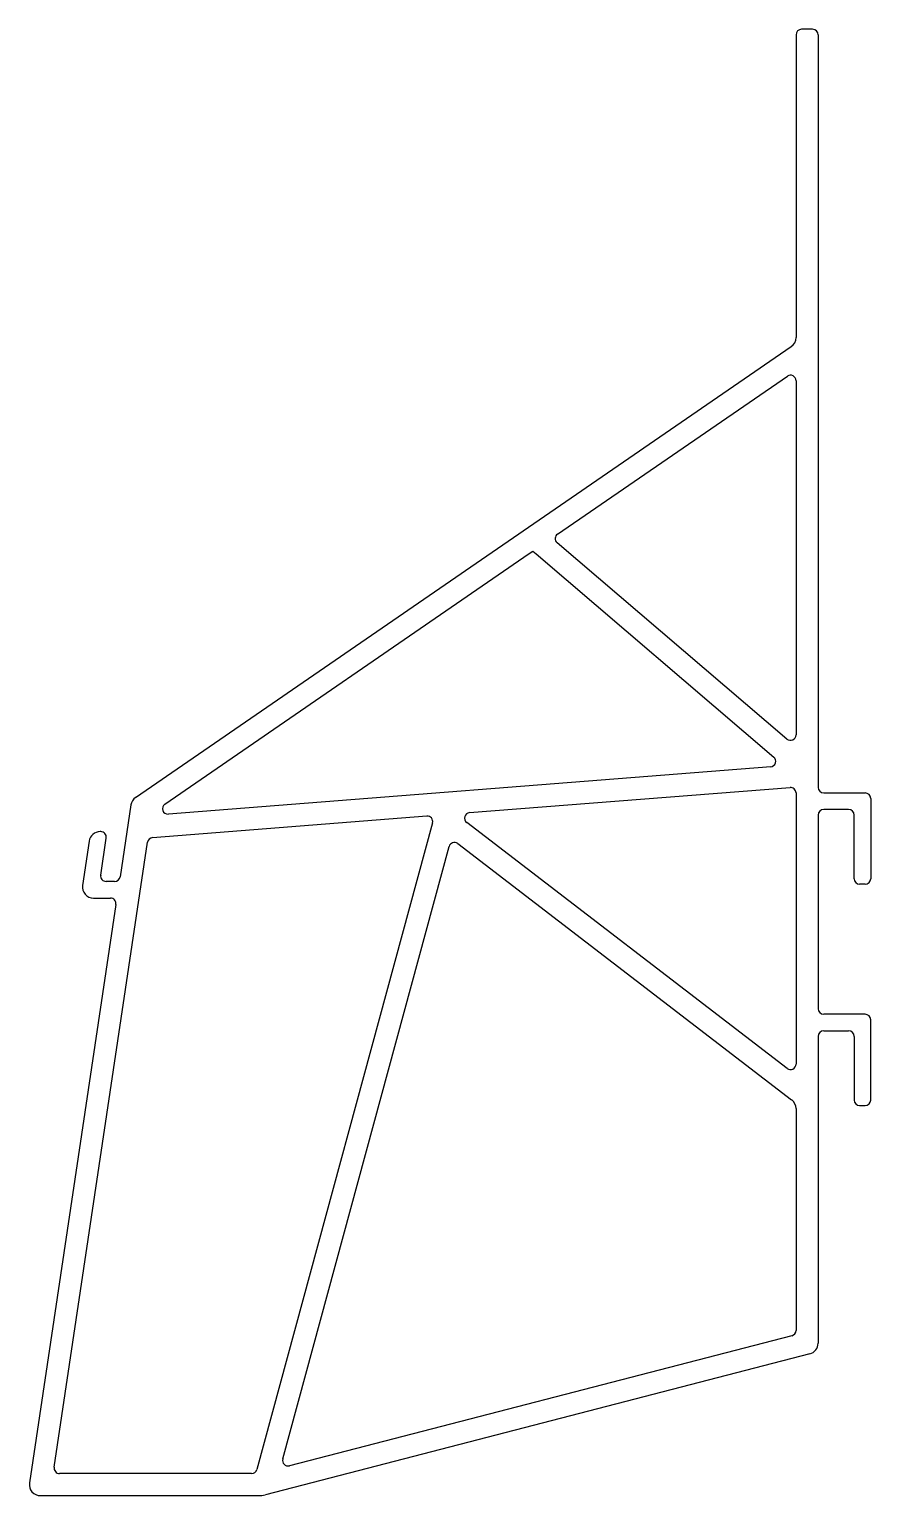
# Model space of a CAD drawing. Extents: x 2197 to 2349, y 1553 to 1818.
import ezdxf

# ---------------------------------------------------------------- set-up
doc = ezdxf.new("R2010")
doc.units = 0
doc.layers.get('0').update_dxf_attribs({"linetype": 'CONTINUOUS'})

msp = doc.modelspace()

# ---------------------------------------------------------------- linework, layer by layer
for p, q in [((2335.68, 1816.65), (2335.68, 1761.95)), ((2338.68, 1817.65), (2336.68, 1817.65)), ((2339.68, 1816.65), (2339.68, 1680.65)), ((2216.27, 1678.84), (2334.81, 1760.31)), ((2292.59, 1726.44), (2334.11, 1754.97)), ((2335.68, 1754.15), (2335.68, 1690.15)), ((2221.58, 1677.63), (2287.47, 1722.92)), ((2287.47, 1722.92), (2288.1, 1723.35)), ((2288.1, 1723.35), (2288.68, 1722.85)), ((2288.68, 1722.85), (2331.67, 1686.14)), ((2334.03, 1689.39), (2292.5, 1724.85)), ((2331.1, 1684.38), (2222.23, 1675.81)), ((2276.68, 1676.09), (2334.6, 1680.64)), ((2215.43, 1677.49), (2213.49, 1664.5)), ((2335.68, 1679.65), (2335.68, 1630.65)), ((2340.68, 1679.65), (2348.18, 1679.65)), ((2349.18, 1678.65), (2349.18, 1664.15)), ((2219.37, 1671.58), (2268.94, 1675.48)), ((2339.68, 1675.65), (2339.68, 1640.65)), ((2345.18, 1676.65), (2340.68, 1676.65)), ((2346.18, 1664.15), (2346.18, 1675.65)), ((2210, 1672.65), (2209.89, 1672.65)), ((2269.98, 1674.22), (2238.24, 1557.39)), ((2334.07, 1629.85), (2276.15, 1674.3)), ((2201.58, 1557.8), (2218.46, 1670.73)), ((2207.91, 1670.94), (2206.71, 1662.94)), ((2209.99, 1664.8), (2210.99, 1671.5)), ((2242.9, 1559.3), (2272.97, 1669.96)), ((2274.54, 1670.49), (2334.89, 1624.18)), ((2212.5, 1663.65), (2210.98, 1663.65)), ((2348.18, 1663.15), (2347.18, 1663.15)), ((2212.74, 1659.5), (2197.11, 1554.94)), ((2208.69, 1660.65), (2211.75, 1660.65)), ((2348.18, 1639.65), (2340.68, 1639.65)), ((2349.18, 1624.15), (2349.18, 1638.65)), ((2339.68, 1635.65), (2339.68, 1580.2)), ((2340.68, 1636.65), (2345.18, 1636.65)), ((2346.18, 1635.65), (2346.18, 1624.15)), ((2335.68, 1622.59), (2335.68, 1582.52)), ((2347.18, 1623.15), (2348.18, 1623.15)), ((2334.93, 1581.55), (2244.12, 1558.07)), ((2338.18, 1578.26), (2239.76, 1552.81)), ((2237.27, 1556.65), (2202.57, 1556.65)), ((2199.09, 1552.65), (2238.5, 1552.65))]:
    msp.add_line(p, q)
for centre, radius, start, end in [((2336.68, 1816.65), 1, 90, 180), ((2338.68, 1816.65), 1, 0, 90), ((2333.68, 1761.95), 2, 304.5, 0), ((2334.68, 1754.15), 1, 0, 124.5), ((2293.15, 1725.61), 1, 124.5, 229.5), ((2334.68, 1690.15), 1, 229.5, 360), ((2331.02, 1685.38), 1, 274.5, 49.5), ((2334.68, 1679.65), 1, 0, 94.5), ((2340.68, 1680.65), 1, 180, 270), ((2217.41, 1677.19), 2, 124.5, 171.5), ((2222.15, 1676.81), 1, 124.5, 274.5), ((2348.18, 1678.65), 1, 0, 90), ((2269.02, 1674.48), 1, 344.8, 94.5), ((2276.76, 1675.09), 1, 94.5, 232.5), ((2340.68, 1675.65), 1, 90, 180), ((2345.18, 1675.65), 1, 0, 90), ((2209.89, 1670.65), 2, 90, 171.5), ((2210, 1671.65), 1, 351.5, 90), ((2219.45, 1670.58), 1, 94.5, 171.5), ((2273.93, 1669.69), 1, 52.5, 164.8), ((2210.98, 1664.65), 1, 171.5, 270), ((2212.5, 1664.65), 1, 270, 351.5), ((2208.69, 1662.65), 2, 171.5, 270), ((2347.18, 1664.15), 1, 180, 270), ((2348.18, 1664.15), 1, 270, 0), ((2211.75, 1659.65), 1, 351.5, 90), ((2340.68, 1640.65), 1, 180, 270), ((2348.18, 1638.65), 1, 0, 90), ((2340.68, 1635.65), 1, 90, 180), ((2345.18, 1635.65), 1, 0, 90), ((2334.68, 1630.65), 1, 232.5, 360), ((2333.68, 1622.59), 2, 0, 52.5), ((2347.18, 1624.15), 1, 180, 270), ((2348.18, 1624.15), 1, 270, 0), ((2334.68, 1582.52), 1, 284.5, 360), ((2337.68, 1580.2), 2, 284.5, 360), ((2243.87, 1559.03), 1, 164.8, 284.5), ((2202.57, 1557.65), 1, 171.5, 270), ((2237.27, 1557.65), 1, 270, 344.8), ((2199.09, 1554.65), 2, 171.5, 270), ((2238.5, 1557.65), 5, 270, 284.5)]:
    msp.add_arc(centre, radius, start, end)

doc.saveas('drawing.dxf')
